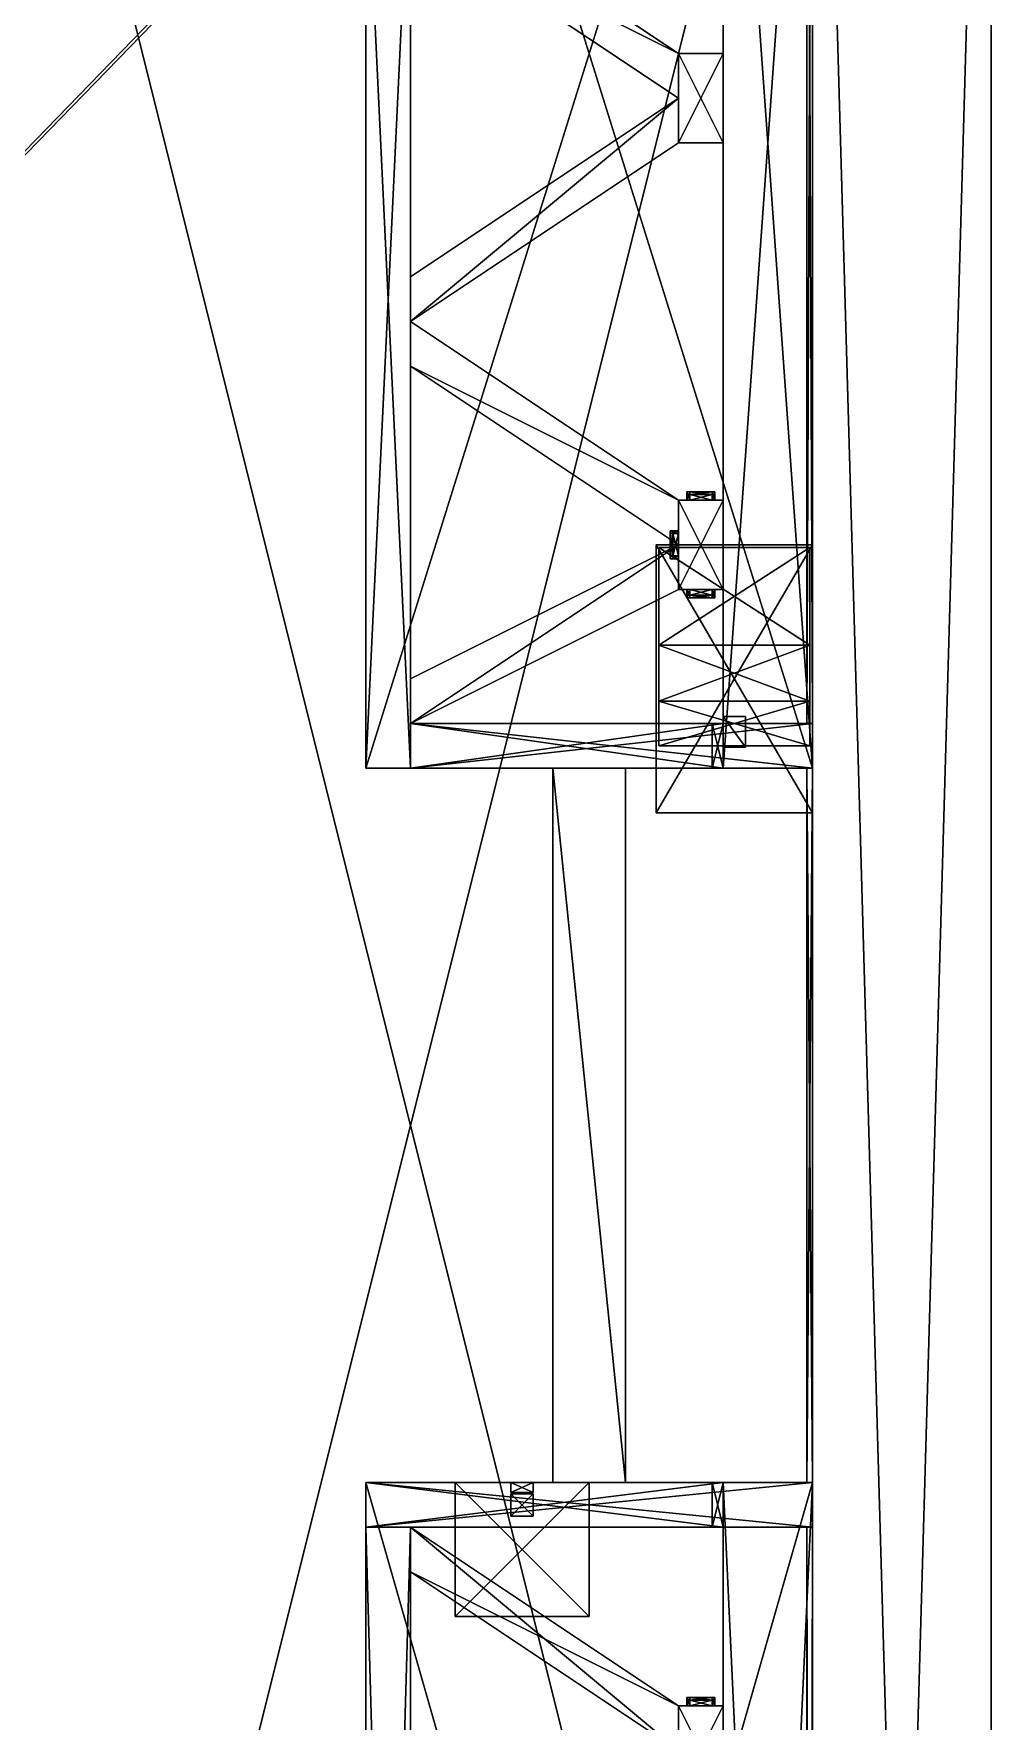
# Model space of a CAD drawing. Extents: x -6144 to 9632, y -5120 to 9632.
# Drawn here: x 1188 to 2560, y 170 to 2588 of the extents above; entities that cross this region are included whole.
import ezdxf

# ---------------------------------------------------------------- set-up
doc = ezdxf.new("R2010")
doc.units = 0

msp = doc.modelspace()

# ---------------------------------------------------------------- meshes
at = {"layer": 'OBJECT009', "color": 50}
mesh = msp.add_polyface(dxfattribs=at)
corners = [(2304, 1536, -11328), (2176, 1536, -11328), (2176, 1536, -10624), (2304, 1536, -10624), (2176, 3328, -11328), (2304, 3328, -11328), (2304, 3328, -10624), (2176, 3328, -10624)]
mesh.append_faces([[corners[k] for k in face] for face in [(1, 3, 0), (5, 7, 4), (4, 0, 5), (2, 6, 3), (1, 7, 2), (5, 3, 6)]], dxfattribs={"vtx0": -1})
mesh.append_faces([[corners[k] for k in face] for face in [(1, 2, 3), (5, 6, 7), (4, 1, 0), (2, 7, 6), (1, 4, 7), (5, 0, 3)]], dxfattribs={"vtx2": -1})
at = {"layer": 'OBJECT010', "color": 50}
mesh = msp.add_polyface(dxfattribs=at)
corners = [(1664, 1536, -8512), (1664, 1536, -10624), (1664, 3584, -10624), (1664, 3584, -8512), (2304, 3584, -8512), (2304, 3584, -10624), (2304, 1536, -10624), (2304, 1536, -8512)]
mesh.append_faces([[corners[k] for k in face] for face in [(1, 3, 0), (5, 7, 4), (6, 0, 7), (2, 4, 3), (1, 5, 2), (3, 7, 0)]], dxfattribs={"vtx0": -1})
mesh.append_faces([[corners[k] for k in face] for face in [(1, 2, 3), (5, 6, 7), (6, 1, 0), (2, 5, 4), (1, 6, 5), (3, 4, 7)]], dxfattribs={"vtx2": -1})
at = {"layer": 'OBJECT050', "color": 50}
mesh = msp.add_polyface(dxfattribs=at)
corners = [(1664, -1728, -8512), (1664, -1728, -10624), (1664, 512, -10624), (1664, 512, -8512), (2304, 512, -8512), (2304, 512, -10624), (2304, -1728, -10624), (2304, -1728, -8512)]
mesh.append_faces([[corners[k] for k in face] for face in [(1, 3, 0), (5, 7, 4), (6, 0, 7), (2, 4, 3), (1, 5, 2), (3, 7, 0)]], dxfattribs={"vtx0": -1})
mesh.append_faces([[corners[k] for k in face] for face in [(1, 2, 3), (5, 6, 7), (6, 1, 0), (2, 5, 4), (1, 6, 5), (3, 4, 7)]], dxfattribs={"vtx2": -1})
at = {"layer": 'OBJECT056', "color": 50}
mesh = msp.add_polyface(dxfattribs=at)
corners = [(1664, 2880, -8512), (1728, 2880, -8512), (1728, 2880, -8496), (1664, 2880, -8496), (1664, 1536, -8512), (1728, 1536, -8512), (1664, 1536, -8496), (1728, 1536, -8496)]
mesh.append_faces([[corners[k] for k in face] for face in [(1, 3, 0), (0, 5, 1), (3, 7, 6), (0, 6, 4), (1, 7, 2), (4, 7, 5)]], dxfattribs={"vtx0": -1})
mesh.append_faces([[corners[k] for k in face] for face in [(1, 2, 3), (0, 4, 5), (3, 2, 7), (0, 3, 6), (1, 5, 7), (4, 6, 7)]], dxfattribs={"vtx2": -1})
at = {"layer": 'OBJECT057', "color": 50}
mesh = msp.add_polyface(dxfattribs=at)
corners = [(1728, 1536, -8496), (1728, 1536, -8512), (1728, 1600, -8512), (1728, 1600, -8496), (2304, 1600, -8496), (2304, 1600, -8512), (2304, 1536, -8512), (2304, 1536, -8496)]
mesh.append_faces([[corners[k] for k in face] for face in [(1, 3, 0), (5, 7, 4), (6, 0, 7), (2, 4, 3), (1, 5, 2), (3, 7, 0)]], dxfattribs={"vtx0": -1})
mesh.append_faces([[corners[k] for k in face] for face in [(1, 2, 3), (5, 6, 7), (6, 1, 0), (2, 5, 4), (1, 6, 5), (3, 4, 7)]], dxfattribs={"vtx2": -1})
at = {"layer": 'OBJECT058', "color": 50}
mesh = msp.add_polyface(dxfattribs=at)
corners = [(1664, 448, -8496), (1664, 448, -8512), (1664, 512, -8512), (1664, 512, -8496), (2304, 512, -8496), (2304, 512, -8512), (2304, 448, -8512), (2304, 448, -8496)]
mesh.append_faces([[corners[k] for k in face] for face in [(1, 3, 0), (5, 7, 4), (6, 0, 7), (2, 4, 3), (1, 5, 2), (3, 7, 0)]], dxfattribs={"vtx0": -1})
mesh.append_faces([[corners[k] for k in face] for face in [(1, 2, 3), (5, 6, 7), (6, 1, 0), (2, 5, 4), (1, 6, 5), (3, 4, 7)]], dxfattribs={"vtx2": -1})
at = {"layer": 'OBJECT059', "color": 50}
mesh = msp.add_polyface(dxfattribs=at)
corners = [(1728, 448, -8496), (1728, 448, -8512), (1728, -1792, -8512), (1728, -1792, -8496), (1664, -1792, -8512), (1664, -1792, -8496), (1664, 448, -8512), (1664, 448, -8496)]
mesh.append_faces([[corners[k] for k in face] for face in [(1, 3, 0), (2, 5, 3), (1, 7, 6), (2, 6, 4), (0, 5, 7), (4, 7, 5)]], dxfattribs={"vtx0": -1})
mesh.append_faces([[corners[k] for k in face] for face in [(1, 2, 3), (2, 4, 5), (1, 0, 7), (2, 1, 6), (0, 3, 5), (4, 6, 7)]], dxfattribs={"vtx2": -1})
at = {"layer": 'OBJECT070', "color": 50}
mesh = msp.add_polyface(dxfattribs=at)
corners = [(2296, 1600, -8504), (2296, 1600, -8512), (2296, 3576, -8512), (2296, 3576, -8504), (2304, 3576, -8504), (2304, 3576, -8512), (2304, 1600, -8512), (2304, 1600, -8504)]
mesh.append_faces([[corners[k] for k in face] for face in [(1, 3, 0), (5, 7, 4), (6, 0, 7), (2, 4, 3), (1, 5, 2), (3, 7, 0)]], dxfattribs={"vtx0": -1})
mesh.append_faces([[corners[k] for k in face] for face in [(1, 2, 3), (5, 6, 7), (6, 1, 0), (2, 5, 4), (1, 6, 5), (3, 4, 7)]], dxfattribs={"vtx2": -1})
at = {"layer": 'OBJECT071', "color": 50}
mesh = msp.add_polyface(dxfattribs=at)
corners = [(2296, -4032, -8504), (2296, -4032, -8512), (2296, 448, -8512), (2296, 448, -8504), (2304, 448, -8504), (2304, 448, -8512), (2304, -4032, -8512), (2304, -4032, -8504)]
mesh.append_faces([[corners[k] for k in face] for face in [(1, 3, 0), (5, 7, 4), (6, 0, 7), (2, 4, 3), (1, 5, 2), (3, 7, 0)]], dxfattribs={"vtx0": -1})
mesh.append_faces([[corners[k] for k in face] for face in [(1, 2, 3), (5, 6, 7), (6, 1, 0), (2, 5, 4), (1, 6, 5), (3, 4, 7)]], dxfattribs={"vtx2": -1})
at = {"layer": 'OBJECT1029', "color": 50}
mesh = msp.add_polyface(dxfattribs=at)
corners = [(2160, 192, -11232), (2160, 192, -11240), (2160, 204, -11240), (2160, 204, -11232), (2164, 204, -11232), (2164, 204, -11240), (2164, 192, -11240), (2164, 192, -11232)]
mesh.append_faces([[corners[k] for k in face] for face in [(1, 3, 0), (5, 7, 4), (6, 0, 7), (2, 4, 3), (1, 5, 2), (3, 7, 0)]], dxfattribs={"vtx0": -1})
mesh.append_faces([[corners[k] for k in face] for face in [(1, 2, 3), (5, 6, 7), (6, 1, 0), (2, 5, 4), (1, 6, 5), (3, 4, 7)]], dxfattribs={"vtx2": -1})
at = {"layer": 'OBJECT1052', "color": 50}
mesh = msp.add_polyface(dxfattribs=at)
corners = [(2100, 1872, -11232), (2100, 1872, -11240), (2100, 1876, -11240), (2100, 1876, -11232), (2112, 1876, -11232), (2112, 1876, -11240), (2112, 1872, -11240), (2112, 1872, -11232)]
mesh.append_faces([[corners[k] for k in face] for face in [(1, 3, 0), (5, 7, 4), (6, 0, 7), (2, 4, 3), (1, 5, 2), (3, 7, 0)]], dxfattribs={"vtx0": -1})
mesh.append_faces([[corners[k] for k in face] for face in [(1, 2, 3), (5, 6, 7), (6, 1, 0), (2, 5, 4), (1, 6, 5), (3, 4, 7)]], dxfattribs={"vtx2": -1})
at = {"layer": 'OBJECT1068', "color": 50}
mesh = msp.add_polyface(dxfattribs=at)
corners = [(2128, 1928, -11238), (2128, 1920, -11238), (2160, 1920, -11238), (2160, 1928, -11238), (2128, 1920, -11234), (2128, 1928, -11234), (2160, 1928, -11234), (2160, 1920, -11234)]
mesh.append_faces([[corners[k] for k in face] for face in [(1, 3, 0), (5, 7, 4), (0, 4, 1), (2, 6, 3), (1, 7, 2), (3, 5, 0)]], dxfattribs={"vtx0": -1})
mesh.append_faces([[corners[k] for k in face] for face in [(1, 2, 3), (5, 6, 7), (0, 5, 4), (2, 7, 6), (1, 4, 7), (3, 6, 5)]], dxfattribs={"vtx2": -1})
at = {"layer": 'OBJECT1081', "color": 50}
mesh = msp.add_polyface(dxfattribs=at)
corners = [(1728, 1536, -10624), (1728, 1536, -10640), (1728, 1600, -10640), (1728, 1600, -10624), (2176, 1600, -10624), (2176, 1600, -10640), (2176, 1536, -10640), (2176, 1536, -10624)]
mesh.append_faces([[corners[k] for k in face] for face in [(1, 3, 0), (5, 7, 4), (6, 0, 7), (2, 4, 3), (1, 5, 2), (3, 7, 0)]], dxfattribs={"vtx0": -1})
mesh.append_faces([[corners[k] for k in face] for face in [(1, 2, 3), (5, 6, 7), (6, 1, 0), (2, 5, 4), (1, 6, 5), (3, 4, 7)]], dxfattribs={"vtx2": -1})
at = {"layer": 'OBJECT1082', "color": 50}
mesh = msp.add_polyface(dxfattribs=at)
corners = [(2160, 1536, -10624), (2160, 1536, -11328), (2160, 1600, -11328), (2160, 1600, -10624), (2176, 1600, -10624), (2176, 1600, -11328), (2176, 1536, -11328), (2176, 1536, -10624)]
mesh.append_faces([[corners[k] for k in face] for face in [(1, 3, 0), (5, 7, 4), (6, 0, 7), (2, 4, 3), (1, 5, 2), (3, 7, 0)]], dxfattribs={"vtx0": -1})
mesh.append_faces([[corners[k] for k in face] for face in [(1, 2, 3), (5, 6, 7), (6, 1, 0), (2, 5, 4), (1, 6, 5), (3, 4, 7)]], dxfattribs={"vtx2": -1})
at = {"layer": 'OBJECT1155', "color": 50}
mesh = msp.add_polyface(dxfattribs=at)
corners = [(2304, 512, -11200), (2296, 512, -11200), (2304, 512, -11192), (2296, 1536, -11200), (2304, 1536, -11200), (2304, 1536, -11192)]
mesh.append_faces([[corners[k] for k in face] for face in [(1, 2, 0), (4, 5, 3)]])
mesh.append_faces([[corners[k] for k in face] for face in [(3, 0, 4), (1, 5, 2), (4, 2, 5)]], dxfattribs={"vtx0": -1})
mesh.append_faces([[corners[k] for k in face] for face in [(3, 1, 0), (1, 3, 5), (4, 0, 2)]], dxfattribs={"vtx2": -1})
at = {"layer": 'OBJECT1214', "color": 50}
mesh = msp.add_polyface(dxfattribs=at)
corners = [(2124, 1920, -11232), (2124, 1920, -11240), (2124, 1932, -11240), (2124, 1932, -11232), (2128, 1932, -11232), (2128, 1932, -11240), (2128, 1920, -11240), (2128, 1920, -11232)]
mesh.append_faces([[corners[k] for k in face] for face in [(1, 3, 0), (5, 7, 4), (6, 0, 7), (2, 4, 3), (1, 5, 2), (3, 7, 0)]], dxfattribs={"vtx0": -1})
mesh.append_faces([[corners[k] for k in face] for face in [(1, 2, 3), (5, 6, 7), (6, 1, 0), (2, 5, 4), (1, 6, 5), (3, 4, 7)]], dxfattribs={"vtx2": -1})
at = {"layer": 'OBJECT1277', "color": 50}
mesh = msp.add_polyface(dxfattribs=at)
corners = [(1664, 1536, -10624), (1664, 1536, -10640), (1664, 2880, -10640), (1664, 2880, -10624), (1728, 2880, -10624), (1728, 2880, -10640), (1728, 1536, -10640), (1728, 1536, -10624)]
mesh.append_faces([[corners[k] for k in face] for face in [(1, 3, 0), (5, 7, 4), (6, 0, 7), (2, 4, 3), (1, 5, 2), (3, 7, 0)]], dxfattribs={"vtx0": -1})
mesh.append_faces([[corners[k] for k in face] for face in [(1, 2, 3), (5, 6, 7), (6, 1, 0), (2, 5, 4), (1, 6, 5), (3, 4, 7)]], dxfattribs={"vtx2": -1})
at = {"layer": 'OBJECT1286', "color": 50}
mesh = msp.add_polyface(dxfattribs=at)
corners = [(2112, 128, -10624), (1728, 384, -10624), (1728, 448, -10624), (2112, 192, -10624), (2112, 192, -10752), (2112, 128, -10752)]
mesh.append_faces([[corners[k] for k in face] for face in [(2, 4, 3), (1, 0, 5)]])
mesh.append_faces([[corners[k] for k in face] for face in [(1, 3, 0), (2, 5, 4), (0, 4, 5)]], dxfattribs={"vtx0": -1})
mesh.append_faces([[corners[k] for k in face] for face in [(1, 2, 3), (2, 1, 5), (0, 3, 4)]], dxfattribs={"vtx2": -1})
at = {"layer": 'OBJECT1319', "color": 50}
mesh = msp.add_polyface(dxfattribs=at)
corners = [(2112, 64, -10624), (2112, 64, -11328), (2112, 192, -11328), (2112, 192, -10624), (2176, 192, -10624), (2176, 192, -11328), (2176, 64, -11328), (2176, 64, -10624)]
mesh.append_faces([[corners[k] for k in face] for face in [(1, 3, 0), (5, 7, 4), (6, 0, 7), (2, 4, 3), (1, 5, 2), (3, 7, 0)]], dxfattribs={"vtx0": -1})
mesh.append_faces([[corners[k] for k in face] for face in [(1, 2, 3), (5, 6, 7), (6, 1, 0), (2, 5, 4), (1, 6, 5), (3, 4, 7)]], dxfattribs={"vtx2": -1})
at = {"layer": 'OBJECT1326', "color": 50}
mesh = msp.add_polyface(dxfattribs=at)
corners = [(1664, -1792, -10624), (1664, -1792, -10640), (1664, 448, -10640), (1664, 448, -10624), (1728, 448, -10624), (1728, 448, -10640), (1728, -1792, -10640), (1728, -1792, -10624)]
mesh.append_faces([[corners[k] for k in face] for face in [(1, 3, 0), (5, 7, 4), (6, 0, 7), (2, 4, 3), (1, 5, 2), (3, 7, 0)]], dxfattribs={"vtx0": -1})
mesh.append_faces([[corners[k] for k in face] for face in [(1, 2, 3), (5, 6, 7), (6, 1, 0), (2, 5, 4), (1, 6, 5), (3, 4, 7)]], dxfattribs={"vtx2": -1})
at = {"layer": 'OBJECT1355', "color": 50}
mesh = msp.add_polyface(dxfattribs=at)
corners = [(2128, 1784, -11234), (2128, 1784, -11238), (2128, 1792, -11238), (2128, 1792, -11234), (2160, 1792, -11234), (2160, 1792, -11238), (2160, 1784, -11238), (2160, 1784, -11234)]
mesh.append_faces([[corners[k] for k in face] for face in [(1, 3, 0), (5, 7, 4), (6, 0, 7), (2, 4, 3), (1, 5, 2), (3, 7, 0)]], dxfattribs={"vtx0": -1})
mesh.append_faces([[corners[k] for k in face] for face in [(1, 2, 3), (5, 6, 7), (6, 1, 0), (2, 5, 4), (1, 6, 5), (3, 4, 7)]], dxfattribs={"vtx2": -1})
at = {"layer": 'OBJECT1371', "color": 50}
mesh = msp.add_polyface(dxfattribs=at)
corners = [(2160, 200, -11240), (2128, 200, -11240), (2128, 200, -11232), (2160, 200, -11232), (2128, 204, -11240), (2160, 204, -11240), (2160, 204, -11232), (2128, 204, -11232)]
mesh.append_faces([[corners[k] for k in face] for face in [(1, 3, 0), (5, 7, 4), (4, 0, 5), (2, 6, 3), (1, 7, 2), (5, 3, 6)]], dxfattribs={"vtx0": -1})
mesh.append_faces([[corners[k] for k in face] for face in [(1, 2, 3), (5, 6, 7), (4, 1, 0), (2, 7, 6), (1, 4, 7), (5, 0, 3)]], dxfattribs={"vtx2": -1})
at = {"layer": 'OBJECT1394', "color": 50}
mesh = msp.add_polyface(dxfattribs=at)
corners = [(2160, 448, -10624), (2160, 448, -11328), (2160, 512, -11328), (2160, 512, -10624), (2176, 512, -10624), (2176, 512, -11328), (2176, 448, -11328), (2176, 448, -10624)]
mesh.append_faces([[corners[k] for k in face] for face in [(1, 3, 0), (5, 7, 4), (6, 0, 7), (2, 4, 3), (1, 5, 2), (3, 7, 0)]], dxfattribs={"vtx0": -1})
mesh.append_faces([[corners[k] for k in face] for face in [(1, 2, 3), (5, 6, 7), (6, 1, 0), (2, 5, 4), (1, 6, 5), (3, 4, 7)]], dxfattribs={"vtx2": -1})
at = {"layer": 'OBJECT1406', "color": 50}
mesh = msp.add_polyface(dxfattribs=at)
corners = [(2112, 1856, -10752), (2112, 1856, -10624), (2112, 1920, -10624), (2112, 1920, -10752), (1728, 2176, -10624), (1728, 2112, -10624)]
mesh.append_faces([[corners[k] for k in face] for face in [(2, 4, 3), (0, 5, 1)]])
mesh.append_faces([[corners[k] for k in face] for face in [(1, 3, 0), (2, 5, 4), (5, 3, 4)]], dxfattribs={"vtx0": -1})
mesh.append_faces([[corners[k] for k in face] for face in [(1, 2, 3), (2, 1, 5), (5, 0, 3)]], dxfattribs={"vtx2": -1})
at = {"layer": 'OBJECT1409', "color": 50}
mesh = msp.add_polyface(dxfattribs=at)
corners = [(2112, 1920, -11328), (2112, 1792, -11328), (2176, 1792, -11328), (2176, 1920, -11328), (2112, 1792, -10624), (2112, 1920, -10624), (2176, 1920, -10624), (2176, 1792, -10624)]
mesh.append_faces([[corners[k] for k in face] for face in [(1, 3, 0), (5, 7, 4), (0, 4, 1), (2, 6, 3), (1, 7, 2), (3, 5, 0)]], dxfattribs={"vtx0": -1})
mesh.append_faces([[corners[k] for k in face] for face in [(1, 2, 3), (5, 6, 7), (0, 5, 4), (2, 7, 6), (1, 4, 7), (3, 6, 5)]], dxfattribs={"vtx2": -1})
at = {"layer": 'OBJECT1426', "color": 50}
mesh = msp.add_polyface(dxfattribs=at)
corners = [(2160, 1920, -11232), (2160, 1920, -11240), (2160, 1932, -11240), (2160, 1932, -11232), (2164, 1932, -11232), (2164, 1932, -11240), (2164, 1920, -11240), (2164, 1920, -11232)]
mesh.append_faces([[corners[k] for k in face] for face in [(1, 3, 0), (5, 7, 4), (6, 0, 7), (2, 4, 3), (1, 5, 2), (3, 7, 0)]], dxfattribs={"vtx0": -1})
mesh.append_faces([[corners[k] for k in face] for face in [(1, 2, 3), (5, 6, 7), (6, 1, 0), (2, 5, 4), (1, 6, 5), (3, 4, 7)]], dxfattribs={"vtx2": -1})
at = {"layer": 'OBJECT1442', "color": 50}
mesh = msp.add_polyface(dxfattribs=at)
corners = [(2112, 1836, -11240), (2100, 1836, -11240), (2100, 1836, -11232), (2112, 1836, -11232), (2100, 1840, -11240), (2112, 1840, -11240), (2112, 1840, -11232), (2100, 1840, -11232)]
mesh.append_faces([[corners[k] for k in face] for face in [(1, 3, 0), (5, 7, 4), (4, 0, 5), (2, 6, 3), (1, 7, 2), (5, 3, 6)]], dxfattribs={"vtx0": -1})
mesh.append_faces([[corners[k] for k in face] for face in [(1, 2, 3), (5, 6, 7), (4, 1, 0), (2, 7, 6), (1, 4, 7), (5, 0, 3)]], dxfattribs={"vtx2": -1})
at = {"layer": 'OBJECT1476', "color": 50}
mesh = msp.add_polyface(dxfattribs=at)
corners = [(2104, 1840, -11234), (2104, 1840, -11238), (2104, 1872, -11238), (2104, 1872, -11234), (2112, 1872, -11234), (2112, 1872, -11238), (2112, 1840, -11238), (2112, 1840, -11234)]
mesh.append_faces([[corners[k] for k in face] for face in [(1, 3, 0), (5, 7, 4), (6, 0, 7), (2, 4, 3), (1, 5, 2), (3, 7, 0)]], dxfattribs={"vtx0": -1})
mesh.append_faces([[corners[k] for k in face] for face in [(1, 2, 3), (5, 6, 7), (6, 1, 0), (2, 5, 4), (1, 6, 5), (3, 4, 7)]], dxfattribs={"vtx2": -1})
at = {"layer": 'OBJECT150', "color": 50}
mesh = msp.add_polyface(dxfattribs=at)
corners = [(1152, -1280, -11328), (1152, 3328, -11328), (2304, 3328, -11328), (2304, -1280, -11328), (1152, 3328, -11360), (1152, -1280, -11360), (2304, -1280, -11360), (2304, 3328, -11360)]
mesh.append_faces([[corners[k] for k in face] for face in [(1, 3, 0), (1, 5, 4), (3, 7, 6), (0, 6, 5), (2, 4, 7), (5, 7, 4)]], dxfattribs={"vtx0": -1})
mesh.append_faces([[corners[k] for k in face] for face in [(1, 2, 3), (1, 0, 5), (3, 2, 7), (0, 3, 6), (2, 1, 4), (5, 6, 7)]], dxfattribs={"vtx2": -1})
at = {"layer": 'OBJECT1551', "color": 50}
mesh = msp.add_polyface(dxfattribs=at)
corners = [(2100, 1840, -11232), (2100, 1840, -11240), (2100, 1872, -11240), (2100, 1872, -11232), (2104, 1872, -11232), (2104, 1872, -11240), (2104, 1840, -11240), (2104, 1840, -11232)]
mesh.append_faces([[corners[k] for k in face] for face in [(1, 3, 0), (5, 7, 4), (6, 0, 7), (2, 4, 3), (1, 5, 2), (3, 7, 0)]], dxfattribs={"vtx0": -1})
mesh.append_faces([[corners[k] for k in face] for face in [(1, 2, 3), (5, 6, 7), (6, 1, 0), (2, 5, 4), (1, 6, 5), (3, 4, 7)]], dxfattribs={"vtx2": -1})
at = {"layer": 'OBJECT1571', "color": 50}
mesh = msp.add_polyface(dxfattribs=at)
corners = [(2112, 1792, -10752), (2112, 1792, -10624), (2112, 1856, -10624), (2112, 1856, -10752), (1728, 1664, -10624), (1728, 1600, -10624)]
mesh.append_faces([[corners[k] for k in face] for face in [(2, 4, 3), (0, 5, 1)]])
mesh.append_faces([[corners[k] for k in face] for face in [(1, 3, 0), (2, 5, 4), (5, 3, 4)]], dxfattribs={"vtx0": -1})
mesh.append_faces([[corners[k] for k in face] for face in [(1, 2, 3), (2, 1, 5), (5, 0, 3)]], dxfattribs={"vtx2": -1})
at = {"layer": 'OBJECT1607', "color": 50}
mesh = msp.add_polyface(dxfattribs=at)
corners = [(2160, 1792, -11240), (2160, 1780, -11240), (2164, 1780, -11240), (2164, 1792, -11240), (2160, 1780, -11232), (2160, 1792, -11232), (2164, 1792, -11232), (2164, 1780, -11232)]
mesh.append_faces([[corners[k] for k in face] for face in [(1, 3, 0), (5, 7, 4), (0, 4, 1), (2, 6, 3), (1, 7, 2), (3, 5, 0)]], dxfattribs={"vtx0": -1})
mesh.append_faces([[corners[k] for k in face] for face in [(1, 2, 3), (5, 6, 7), (0, 5, 4), (2, 7, 6), (1, 4, 7), (3, 6, 5)]], dxfattribs={"vtx2": -1})
at = {"layer": 'OBJECT1635', "color": 50}
mesh = msp.add_polyface(dxfattribs=at)
corners = [(2128, 1928, -11232), (2128, 1928, -11240), (2128, 1932, -11240), (2128, 1932, -11232), (2160, 1932, -11232), (2160, 1932, -11240), (2160, 1928, -11240), (2160, 1928, -11232)]
mesh.append_faces([[corners[k] for k in face] for face in [(1, 3, 0), (5, 7, 4), (6, 0, 7), (2, 4, 3), (1, 5, 2), (3, 7, 0)]], dxfattribs={"vtx0": -1})
mesh.append_faces([[corners[k] for k in face] for face in [(1, 2, 3), (5, 6, 7), (6, 1, 0), (2, 5, 4), (1, 6, 5), (3, 4, 7)]], dxfattribs={"vtx2": -1})
at = {"layer": 'OBJECT1641', "color": 50}
mesh = msp.add_polyface(dxfattribs=at)
corners = [(2112, 2432, -10624), (2112, 2432, -11328), (2112, 2560, -11328), (2112, 2560, -10624), (2176, 2560, -10624), (2176, 2560, -11328), (2176, 2432, -11328), (2176, 2432, -10624)]
mesh.append_faces([[corners[k] for k in face] for face in [(1, 3, 0), (5, 7, 4), (6, 0, 7), (2, 4, 3), (1, 5, 2), (3, 7, 0)]], dxfattribs={"vtx0": -1})
mesh.append_faces([[corners[k] for k in face] for face in [(1, 2, 3), (5, 6, 7), (6, 1, 0), (2, 5, 4), (1, 6, 5), (3, 4, 7)]], dxfattribs={"vtx2": -1})
at = {"layer": 'OBJECT1654', "color": 50}
mesh = msp.add_polyface(dxfattribs=at)
corners = [(2124, 1780, -11232), (2124, 1780, -11240), (2124, 1792, -11240), (2124, 1792, -11232), (2128, 1792, -11232), (2128, 1792, -11240), (2128, 1780, -11240), (2128, 1780, -11232)]
mesh.append_faces([[corners[k] for k in face] for face in [(1, 3, 0), (5, 7, 4), (6, 0, 7), (2, 4, 3), (1, 5, 2), (3, 7, 0)]], dxfattribs={"vtx0": -1})
mesh.append_faces([[corners[k] for k in face] for face in [(1, 2, 3), (5, 6, 7), (6, 1, 0), (2, 5, 4), (1, 6, 5), (3, 4, 7)]], dxfattribs={"vtx2": -1})
at = {"layer": 'OBJECT1661', "color": 50}
mesh = msp.add_polyface(dxfattribs=at)
corners = [(2124, 192, -11232), (2124, 192, -11240), (2124, 204, -11240), (2124, 204, -11232), (2128, 204, -11232), (2128, 204, -11240), (2128, 192, -11240), (2128, 192, -11232)]
mesh.append_faces([[corners[k] for k in face] for face in [(1, 3, 0), (5, 7, 4), (6, 0, 7), (2, 4, 3), (1, 5, 2), (3, 7, 0)]], dxfattribs={"vtx0": -1})
mesh.append_faces([[corners[k] for k in face] for face in [(1, 2, 3), (5, 6, 7), (6, 1, 0), (2, 5, 4), (1, 6, 5), (3, 4, 7)]], dxfattribs={"vtx2": -1})
at = {"layer": 'OBJECT1664', "color": 50}
mesh = msp.add_polyface(dxfattribs=at)
corners = [(1664, 512, -10640), (1664, 448, -10640), (2176, 448, -10640), (2176, 512, -10640), (1664, 448, -10624), (1664, 512, -10624), (2176, 512, -10624), (2176, 448, -10624)]
mesh.append_faces([[corners[k] for k in face] for face in [(1, 3, 0), (5, 7, 4), (0, 4, 1), (2, 6, 3), (1, 7, 2), (3, 5, 0)]], dxfattribs={"vtx0": -1})
mesh.append_faces([[corners[k] for k in face] for face in [(1, 2, 3), (5, 6, 7), (0, 5, 4), (2, 7, 6), (1, 4, 7), (3, 6, 5)]], dxfattribs={"vtx2": -1})
at = {"layer": 'OBJECT184', "color": 50}
mesh = msp.add_polyface(dxfattribs=at)
corners = [(2304, 512, -10624), (2304, 512, -11328), (2304, -2240, -11328), (2304, -2240, -10624), (2176, -2240, -11328), (2176, -2240, -10624), (2176, 512, -11328), (2176, 512, -10624)]
mesh.append_faces([[corners[k] for k in face] for face in [(1, 3, 0), (2, 5, 3), (1, 7, 6), (2, 6, 4), (0, 5, 7), (4, 7, 5)]], dxfattribs={"vtx0": -1})
mesh.append_faces([[corners[k] for k in face] for face in [(1, 2, 3), (2, 4, 5), (1, 0, 7), (2, 1, 6), (0, 3, 5), (4, 6, 7)]], dxfattribs={"vtx2": -1})
at = {"layer": 'OBJECT188', "color": 50}
mesh = msp.add_polyface(dxfattribs=at)
corners = [(1932, 1536, -8508), (2036, 1536, -8508), (2036, 1536, -8492), (1932, 1536, -8492), (1932, 512, -8508), (2036, 512, -8508), (1932, 512, -8492), (2036, 512, -8492)]
mesh.append_faces([[corners[k] for k in face] for face in [(1, 3, 0), (0, 5, 1), (3, 7, 6), (0, 6, 4), (1, 7, 2), (4, 7, 5)]], dxfattribs={"vtx0": -1})
mesh.append_faces([[corners[k] for k in face] for face in [(1, 2, 3), (0, 4, 5), (3, 2, 7), (0, 3, 6), (1, 5, 7), (4, 6, 7)]], dxfattribs={"vtx2": -1})
at = {"layer": 'OBJECT194', "color": 50}
mesh = msp.add_polyface(dxfattribs=at)
corners = [(2296, 512, -11200), (2296, 512, -11328), (2296, 1536, -11328), (2296, 1536, -11200), (2304, 1536, -11200), (2304, 1536, -11328), (2304, 512, -11328), (2304, 512, -11200)]
mesh.append_faces([[corners[k] for k in face] for face in [(1, 3, 0), (5, 7, 4), (6, 0, 7), (2, 4, 3), (1, 5, 2), (3, 7, 0)]], dxfattribs={"vtx0": -1})
mesh.append_faces([[corners[k] for k in face] for face in [(1, 2, 3), (5, 6, 7), (6, 1, 0), (2, 5, 4), (1, 6, 5), (3, 4, 7)]], dxfattribs={"vtx2": -1})
at = {"layer": 'OBJECT336', "color": 50}
mesh = msp.add_polyface(dxfattribs=at)
corners = [(1904, 464, -8496), (1872, 464, -8496), (1872, 464, -8492), (1904, 464, -8492), (1872, 496, -8496), (1904, 496, -8496), (1904, 496, -8492), (1872, 496, -8492)]
mesh.append_faces([[corners[k] for k in face] for face in [(1, 3, 0), (5, 7, 4), (4, 0, 5), (2, 6, 3), (1, 7, 2), (5, 3, 6)]], dxfattribs={"vtx0": -1})
mesh.append_faces([[corners[k] for k in face] for face in [(1, 2, 3), (5, 6, 7), (4, 1, 0), (2, 7, 6), (1, 4, 7), (5, 0, 3)]], dxfattribs={"vtx2": -1})
at = {"layer": 'OBJECT355', "color": 50}
mesh = msp.add_polyface(dxfattribs=at)
corners = [(-6144, -5120, 9664), (-6144, -5120, 9408), (-6144, 3840, 9408), (-6144, 3840, 9664), (2560, 3840, 9664), (2560, 3840, 9408), (2560, -5120, 9408), (2560, -5120, 9664)]
mesh.append_faces([[corners[k] for k in face] for face in [(1, 3, 0), (5, 7, 4), (6, 0, 7), (2, 4, 3), (1, 5, 2), (3, 7, 0)]], dxfattribs={"vtx0": -1})
mesh.append_faces([[corners[k] for k in face] for face in [(1, 2, 3), (5, 6, 7), (6, 1, 0), (2, 5, 4), (1, 6, 5), (3, 4, 7)]], dxfattribs={"vtx2": -1})
at = {"layer": 'OBJECT356', "color": 50}
mesh = msp.add_polyface(dxfattribs=at)
corners = [(2560, -5120, -11616), (-6144, -5120, -11616), (-6144, -5120, -11360), (2560, -5120, -11360), (-6144, 3840, -11616), (2560, 3840, -11616), (2560, 3840, -11360), (-6144, 3840, -11360)]
mesh.append_faces([[corners[k] for k in face] for face in [(1, 3, 0), (5, 7, 4), (4, 0, 5), (2, 6, 3), (1, 7, 2), (5, 3, 6)]], dxfattribs={"vtx0": -1})
mesh.append_faces([[corners[k] for k in face] for face in [(1, 2, 3), (5, 6, 7), (4, 1, 0), (2, 7, 6), (1, 4, 7), (5, 0, 3)]], dxfattribs={"vtx2": -1})
at = {"layer": 'OBJECT358', "color": 50}
mesh = msp.add_polyface(dxfattribs=at)
corners = [(2304, -5120, 9408), (2304, -5120, -11360), (2304, 3840, -11360), (2304, 3840, 9408), (2560, 3840, 9408), (2560, 3840, -11360), (2560, -5120, -11360), (2560, -5120, 9408)]
mesh.append_faces([[corners[k] for k in face] for face in [(1, 3, 0), (5, 7, 4), (6, 0, 7), (2, 4, 3), (1, 5, 2), (3, 7, 0)]], dxfattribs={"vtx0": -1})
mesh.append_faces([[corners[k] for k in face] for face in [(1, 2, 3), (5, 6, 7), (6, 1, 0), (2, 5, 4), (1, 6, 5), (3, 4, 7)]], dxfattribs={"vtx2": -1})
at = {"layer": 'OBJECT734', "color": 50}
mesh = msp.add_polyface(dxfattribs=at)
corners = [(-5888, -4864, -320), (-5888, -4864, -576), (-5888, 3584, -576), (-5888, 3584, -320), (2304, 3584, -320), (2304, 3584, -576), (2304, -4864, -576), (2304, -4864, -320)]
mesh.append_faces([[corners[k] for k in face] for face in [(1, 3, 0), (5, 7, 4), (6, 0, 7), (2, 4, 3), (1, 5, 2), (3, 7, 0)]], dxfattribs={"vtx0": -1})
mesh.append_faces([[corners[k] for k in face] for face in [(1, 2, 3), (5, 6, 7), (6, 1, 0), (2, 5, 4), (1, 6, 5), (3, 4, 7)]], dxfattribs={"vtx2": -1})
at = {"layer": 'OBJECT811', "color": 50}
mesh = msp.add_polyface(dxfattribs=at)
corners = [(2084, 1712, -8464.011719), (2084, 1712, -8508.015625), (2084, 1852.020142, -8508.015625), (2300, 1852, -8508.011719), (2300, 1712, -8508.011719), (2300, 1712, -8464)]
mesh.append_faces([[corners[k] for k in face] for face in [(1, 2, 0), (4, 5, 3)]])
mesh.append_faces([[corners[k] for k in face] for face in [(4, 0, 5), (1, 3, 2), (2, 5, 0)]], dxfattribs={"vtx0": -1})
mesh.append_faces([[corners[k] for k in face] for face in [(4, 1, 0), (1, 4, 3), (2, 3, 5)]], dxfattribs={"vtx2": -1})
at = {"layer": 'OBJECT812', "color": 50}
mesh = msp.add_polyface(dxfattribs=at)
corners = [(2084, 1632, -8508), (2084, 1568, -8508), (2300, 1568, -8508), (2300, 1632, -8508), (2084, 1568, -8372), (2084, 1632, -8424), (2300, 1632, -8424), (2300, 1568, -8372)]
mesh.append_faces([[corners[k] for k in face] for face in [(1, 3, 0), (5, 7, 4), (0, 4, 1), (2, 6, 3), (1, 7, 2), (3, 5, 0)]], dxfattribs={"vtx0": -1})
mesh.append_faces([[corners[k] for k in face] for face in [(1, 2, 3), (5, 6, 7), (0, 5, 4), (2, 7, 6), (1, 4, 7), (3, 6, 5)]], dxfattribs={"vtx2": -1})
at = {"layer": 'OBJECT813', "color": 50}
mesh = msp.add_polyface(dxfattribs=at)
corners = [(2084, 1632, -8424), (2084, 1632, -8508.015625), (2084, 1712, -8508.011719), (2084, 1712, -8464), (2300, 1712, -8464), (2300, 1712, -8508.015625), (2300, 1632, -8508.011719), (2300, 1632, -8424)]
mesh.append_faces([[corners[k] for k in face] for face in [(1, 3, 0), (5, 7, 4), (6, 0, 7), (2, 4, 3), (1, 5, 2), (3, 7, 0)]], dxfattribs={"vtx0": -1})
mesh.append_faces([[corners[k] for k in face] for face in [(1, 2, 3), (5, 6, 7), (6, 1, 0), (2, 5, 4), (1, 6, 5), (3, 4, 7)]], dxfattribs={"vtx2": -1})
at = {"layer": 'OBJECT814', "color": 50}
mesh = msp.add_polyface(dxfattribs=at)
corners = [(2208, 1610, -8493.541016), (2176, 1610, -8493.541016), (2176, 1566, -8493.541016), (2208, 1566, -8493.541016), (2176, 1566, -8475.080078), (2208, 1566, -8475.079102)]
mesh.append_faces([[corners[k] for k in face] for face in [(1, 4, 2), (3, 5, 0)]])
mesh.append_faces([[corners[k] for k in face] for face in [(1, 3, 0), (1, 5, 4), (2, 5, 3)]], dxfattribs={"vtx0": -1})
mesh.append_faces([[corners[k] for k in face] for face in [(1, 2, 3), (1, 0, 5), (2, 4, 5)]], dxfattribs={"vtx2": -1})
at = {"layer": 'OBJECT840', "color": 50}
mesh = msp.add_polyface(dxfattribs=at)
corners = [(1872, 498, -8423), (1872, 498, -8496), (1872, 512, -8496), (1872, 512, -8423), (1904, 512, -8423), (1904, 512, -8496), (1904, 498, -8496), (1904, 498, -8423)]
mesh.append_faces([[corners[k] for k in face] for face in [(1, 3, 0), (5, 7, 4), (6, 0, 7), (2, 4, 3), (1, 5, 2), (3, 7, 0)]], dxfattribs={"vtx0": -1})
mesh.append_faces([[corners[k] for k in face] for face in [(1, 2, 3), (5, 6, 7), (6, 1, 0), (2, 5, 4), (1, 6, 5), (3, 4, 7)]], dxfattribs={"vtx2": -1})
at = {"layer": 'OBJECT858', "color": 50}
mesh = msp.add_polyface(dxfattribs=at)
corners = [(1792, 320, -8416), (1792, 320, -8512), (1792, 512, -8512), (1792, 512, -8416), (1984, 512, -8416), (1984, 512, -8512), (1984, 320, -8512), (1984, 320, -8416)]
mesh.append_faces([[corners[k] for k in face] for face in [(1, 3, 0), (5, 7, 4), (6, 0, 7), (2, 4, 3), (1, 5, 2), (3, 7, 0)]], dxfattribs={"vtx0": -1})
mesh.append_faces([[corners[k] for k in face] for face in [(1, 2, 3), (5, 6, 7), (6, 1, 0), (2, 5, 4), (1, 6, 5), (3, 4, 7)]], dxfattribs={"vtx2": -1})
at = {"layer": 'OBJECT867', "color": 50}
mesh = msp.add_polyface(dxfattribs=at)
corners = [(2080, 1472, -8192), (2080, 1856, -8192), (2304, 1856, -8192), (2304, 1472, -8192), (2080, 1856, -8508), (2080, 1472, -8508), (2304, 1472, -8508), (2304, 1856, -8508)]
mesh.append_faces([[corners[k] for k in face] for face in [(1, 3, 0), (1, 5, 4), (3, 7, 6), (0, 6, 5), (2, 4, 7), (5, 7, 4)]], dxfattribs={"vtx0": -1})
mesh.append_faces([[corners[k] for k in face] for face in [(1, 2, 3), (1, 0, 5), (3, 2, 7), (0, 3, 6), (2, 1, 4), (5, 6, 7)]], dxfattribs={"vtx2": -1})
at = {"layer": 'OBJECT934', "color": 50}
mesh = msp.add_polyface(dxfattribs=at)
corners = [(2112, 2496, -10752), (2112, 2496, -10624), (2112, 2560, -10624), (2112, 2560, -10752), (1728, 2816, -10624), (1728, 2752, -10624)]
mesh.append_faces([[corners[k] for k in face] for face in [(2, 4, 3), (0, 5, 1)]])
mesh.append_faces([[corners[k] for k in face] for face in [(1, 3, 0), (2, 5, 4), (5, 3, 4)]], dxfattribs={"vtx0": -1})
mesh.append_faces([[corners[k] for k in face] for face in [(1, 2, 3), (2, 1, 5), (5, 0, 3)]], dxfattribs={"vtx2": -1})
at = {"layer": 'OBJECT944', "color": 50}
mesh = msp.add_polyface(dxfattribs=at)
corners = [(2112, 2432, -10624), (2112, 2432, -10752), (1728, 2176, -10624), (1728.011719, 2240, -10624), (2112, 2496, -10752), (2112, 2496, -10624)]
mesh.append_faces([[corners[k] for k in face] for face in [(1, 2, 0), (4, 5, 3)]])
mesh.append_faces([[corners[k] for k in face] for face in [(2, 4, 3), (1, 5, 4), (2, 5, 0)]], dxfattribs={"vtx0": -1})
mesh.append_faces([[corners[k] for k in face] for face in [(2, 1, 4), (1, 0, 5), (2, 3, 5)]], dxfattribs={"vtx2": -1})
at = {"layer": 'OBJECT961', "color": 50}
mesh = msp.add_polyface(dxfattribs=at)
corners = [(2128, 1780, -11232), (2128, 1780, -11240), (2128, 1784, -11240), (2128, 1784, -11232), (2160, 1784, -11232), (2160, 1784, -11240), (2160, 1780, -11240), (2160, 1780, -11232)]
mesh.append_faces([[corners[k] for k in face] for face in [(1, 3, 0), (5, 7, 4), (6, 0, 7), (2, 4, 3), (1, 5, 2), (3, 7, 0)]], dxfattribs={"vtx0": -1})
mesh.append_faces([[corners[k] for k in face] for face in [(1, 2, 3), (5, 6, 7), (6, 1, 0), (2, 5, 4), (1, 6, 5), (3, 4, 7)]], dxfattribs={"vtx2": -1})
at = {"layer": 'OBJECT984', "color": 50}
mesh = msp.add_polyface(dxfattribs=at)
corners = [(2128, 192, -11234), (2128, 192, -11238), (2128, 200, -11238), (2128, 200, -11234), (2160, 200, -11234), (2160, 200, -11238), (2160, 192, -11238), (2160, 192, -11234)]
mesh.append_faces([[corners[k] for k in face] for face in [(1, 3, 0), (5, 7, 4), (6, 0, 7), (2, 4, 3), (1, 5, 2), (3, 7, 0)]], dxfattribs={"vtx0": -1})
mesh.append_faces([[corners[k] for k in face] for face in [(1, 2, 3), (5, 6, 7), (6, 1, 0), (2, 5, 4), (1, 6, 5), (3, 4, 7)]], dxfattribs={"vtx2": -1})

doc.saveas('drawing.dxf')
